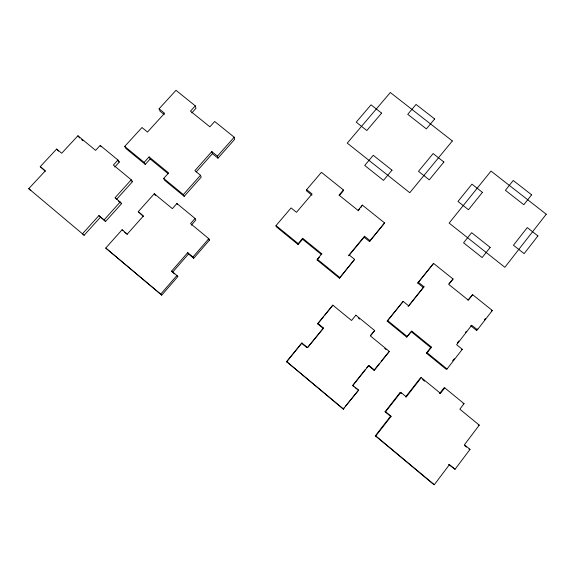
<?xml version="1.0" encoding="UTF-8"?>
<svg xmlns="http://www.w3.org/2000/svg" width="575" height="575" viewBox="0 0 575 575"><rect width="100%" height="100%" fill="white"/><g stroke="black" fill="none" stroke-linecap="round" stroke-linejoin="round"><path stroke-width="0.86" d="M353.862 386.537L352.612 385.502L358.656 390.051L343.232 409.084L286.609 361.618L301.868 342.988L307.445 347.609L323.452 328.002L317.889 323.416L332.832 305.152L351.555 320.491L355.868 315.165L374.677 330.553L370.379 335.915L389.311 351.426L374.519 370.063L374.016 370.3L368.395 365.664L366.764 367.72M339.272 195.658L343.081 191.137L343.39 189.937L321.418 172.335L306.669 189.642L312.06 193.983L296.484 212.304L291.087 207.934L276.036 225.587L276.093 226.607L298.116 244.548L298.188 243.627L302.68 238.287L321.784 253.819L321.59 254.682L302.587 239.236L302.68 238.287M306.669 189.642L306.554 190.85L311.916 195.162M364.536 236.246L364.104 237.202L369.552 241.593L370.02 240.659L364.536 236.246L349.111 254.926L354.61 259.382L339.43 278.199L317.134 260.037L317.307 259.196L321.784 253.819M301.868 342.988L286.609 361.898M307.877 347.293L323.243 328.462L317.709 323.905L317.889 323.416M369.552 241.593L384.596 222.942L362.358 205.124L360.856 207.546M339.43 278.199L354.61 259.382M349.111 254.926L348.766 255.789L364.104 237.202M332.832 305.152L324.861 315.165M323.243 328.462L323.452 328.002M355.479 315.704L355.868 315.165M448.5 464.327L455.048 469.279L470.019 449.384L464.435 444.777L479.262 425.126L459.835 409.206L464.061 403.664L444.748 387.866L443.85 388.003L439.631 393.473L440.507 393.372L444.748 387.866M375.302 435.814L375.82 435.958L391.129 416.314L390.526 416.286L375.302 435.814L433.442 484.272L434.298 484.696L449.442 464.636L455.048 469.279M452.633 360.834L454.264 358.735M470.709 325.716L476.337 330.251L477.394 328.878M484.301 319.966L485.365 318.593M430.732 347.544L411.089 331.559L411.793 331.114L431.552 347.185L430.732 347.544L426.363 353.122L446.128 369.236L447.041 368.999L462.3 349.298L456.622 344.698L471.744 325.234L477.401 329.798L492.351 310.5L472.643 294.709L467.892 300.1M457.276 342.995L458.893 340.918M465.333 332.623L466.411 331.243M421.288 377.624L420.526 377.818L405.605 396.951L406.288 396.872L421.288 377.624L440.507 393.372M426.363 353.122L427.153 352.791L431.552 347.185M472.643 294.709L468.373 300.164L448.766 284.431L453.05 279.012L433.572 263.408L417.716 283.008L423.25 287.471L424.019 286.788L418.449 282.296L417.716 283.008M390.526 416.286L385.056 411.75L400.15 392.459L400.804 392.351L406.288 396.872M385.056 411.75L385.631 411.757L400.804 392.351M343.232 409.084L344.346 407.682M345.453 406.281L358.656 390.051M374.016 370.3L379.464 363.429M381.096 361.373L389.311 351.426M424.019 286.788L408.753 305.907L403.168 301.379L387.162 321.173L406.705 337.101L410.543 332.257M448.931 283.784L453.05 279.012M406.705 337.101L411.793 331.114M352.612 385.502L365.132 369.768M352.993 385.351L368.863 365.412L374.519 370.063M408.07 306.497L423.25 287.471M370.437 335.671L374.677 330.553M387.162 321.173L403.168 301.379M418.449 282.296L433.572 263.408M317.709 323.905L323.761 316.509M370.02 240.659L384.596 222.942M362.358 205.124L357.995 210.364L339.013 195.133L343.39 189.937M317.134 260.037L319.362 257.363M358.146 210.802L359.77 208.854M298.116 244.548L302.587 239.236M176.906 275.497L177.804 276.611L161.74 295.14L160.705 294.17L176.906 275.497L171.645 271.105L187.702 252.655L192.948 257.003L193.71 258.268L209.458 240.113L208.833 238.704L190.548 223.632L195.069 218.471L176.906 203.514L172.371 208.639L154.287 193.732L138.266 211.658L143.319 216.473M192.948 257.003L208.833 238.704M174.548 273.894L172.586 272.255L188.507 253.956L187.702 252.655M191.324 225.156L195.809 220.038L195.069 218.471M200.488 175.267L201.178 177.165L184.201 196.355L183.368 194.609L200.488 175.267L194.875 170.682L211.823 151.599L217.429 156.141L217.975 158.183L234.593 139.394L234.183 137.209L214.676 121.483L209.889 126.831L190.476 111.155L195.277 105.85L175.993 90.304L159.081 108.812L160.087 111.212L164.184 114.54M217.429 156.141L234.183 137.209M196.183 171.961L212.419 153.669L211.823 151.599M161.74 295.14L105.743 248.055L122.087 229.763L127.269 234.09L143.441 215.941L138.266 211.658M184.201 196.355L164.68 180.327L163.695 178.451L168.626 172.946L149.083 156.932L144.138 162.394L145.281 164.393L150.183 158.973L149.083 156.932M100.431 217.213L84.151 235.247L82.484 233.795L98.9 215.618L105.541 221.476L121.648 203.586L115.165 197.62L131.258 179.803L113.383 165.047L117.968 160.03L100.201 145.389L95.608 150.377L77.92 135.779L61.69 153.237L56.645 149.047L40.243 166.635L45.367 171.235M131.258 179.803L132.509 181.671L116.552 199.353L115.165 197.62M105.541 221.476L104.053 219.916L120.297 201.89M191.827 112.872L195.996 108.265L195.277 105.85M114.777 167.03L119.32 162.049L117.968 160.03M145.281 164.393L125.99 148.551L124.703 146.431L141.982 127.521L147.509 132.034L164.594 113.282L159.081 108.812M30.842 190.476L28.75 188.665L45.303 170.861L40.243 166.635M368.395 365.664L368.863 365.412M491.201 311.053L492.351 310.5M476.337 330.251L477.401 329.798M461.308 349.643L462.3 349.298M463.048 403.707L464.061 403.664M478.163 425.047L479.262 425.126M468.963 449.161L470.019 449.384M212.419 153.669L217.975 158.183M276.036 225.587L298.188 243.627M317.307 259.196L339.732 277.459M387.73 320.663L407.387 336.684M427.153 352.791L447.041 368.999M358.247 317.968L359.634 319.103M384.697 348.457L386.041 349.557M422.575 379.493L424.616 381.168M150.183 158.973L168.18 173.729M124.703 146.431L144.138 162.394M163.695 178.451L183.368 194.609M400.15 392.459L401.508 393.58M464.643 445.603L466.49 447.127M117.286 160.368L119.32 162.049M208.114 239.006L209.458 240.113M81.614 139.66L82.965 140.774M131.143 180.55L132.509 181.671M385.631 411.757L391.129 416.314M302.393 343.879L306.705 347.458M355.113 387.572L356.989 389.131M188.507 253.956L193.71 258.268M118.464 200.941L121.648 203.586M286.609 361.618L343.562 409.077M375.82 435.958L434.298 484.696M124.71 232.322L127.283 234.463M176.503 275.526L177.804 276.611M98.9 215.618L104.053 219.916M105.743 248.055L160.705 294.17M28.75 188.665L84.151 235.247M122.087 229.763L122.978 230.755M56.645 149.047L58.492 151.153M171.645 271.105L172.586 272.255M77.92 135.779L79.587 137.986M100.201 145.389L101.193 146.805M154.287 193.732L155.358 195.493M176.906 203.514L177.495 204.635M537.905 235.93L524.12 253.647L513.453 245.23L527.268 227.578L537.905 235.93M546.25 214.231L504.85 267.296L449.125 223.086L491 171.077L546.25 214.231M490.188 247.394L482.152 257.578L463.565 242.808L471.629 232.688L490.188 247.394M531.631 194.832L523.825 204.729L505.396 190.311L513.231 180.478L531.631 194.832M482.418 192.359L468.474 209.724L457.973 201.444L471.946 184.144L482.418 192.359M443.893 162.021L429.281 179.838L418.485 171.314L433.133 153.568L443.893 162.021M452.353 140.968L409.759 192.726L347.235 143.11L390.332 92.525L452.353 140.968M392.006 170.157L383.489 180.377L364.701 165.449L373.247 155.293L392.006 170.157M434.657 118.96L426.384 128.886L407.747 114.31L416.048 104.449L434.657 118.96M381.613 113.124L366.821 130.532L356.22 122.159L371.04 104.823L381.613 113.124"/></g></svg>
